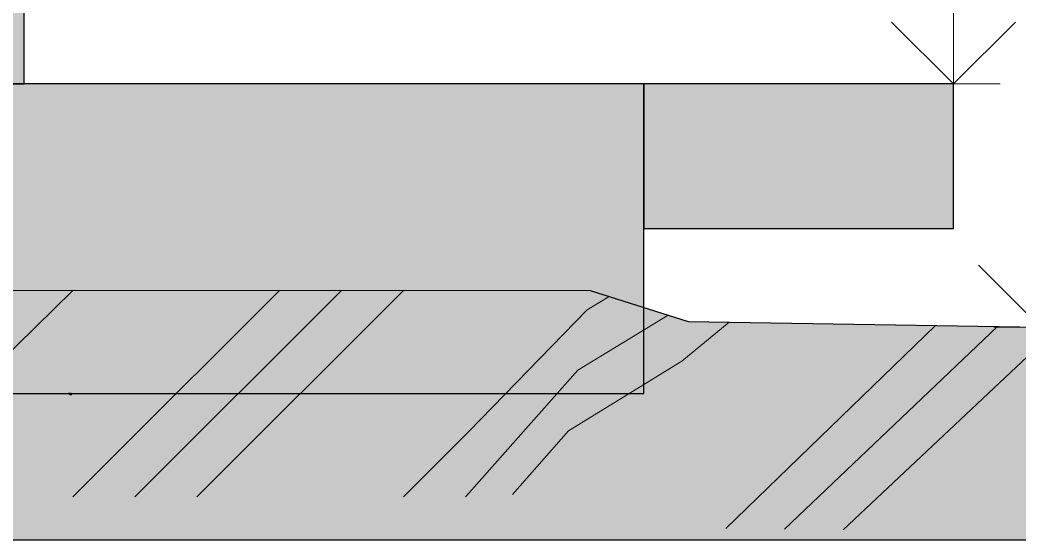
# Model space of a CAD drawing. Extents: x 8 to 21351, y 0 to 420.
# Drawn here: x 19199.37 to 19223.56, y 126.76 to 139.36 of the extents above; entities that cross this region are included whole.
import ezdxf

# ---------------------------------------------------------------- set-up
doc = ezdxf.new("R2010")
doc.units = 0

msp = doc.modelspace()

# ---------------------------------------------------------------- hatches: boundary and pattern name
for points in [[(19199.472, 137.807), (19199.472, 182.197), (19198.972, 182.303), (19198.972, 137.807)], [(19199.472, 137.807), (19199.472, 182.197), (19198.972, 182.303), (19198.972, 137.807)], [(19185.547, 130.307), (19214.472, 130.307), (19214.472, 137.807), (19196.952, 137.807), (19198.438, 137.155), (19198.347, 136.949), (19197.584, 137.284), (19197.584, 133.307), (19197.497, 133.307), (19197.508, 133.293), (19197.515, 133.278), (19197.52, 133.261), (19197.522, 133.244), (19197.52, 133.227), (19197.515, 133.211), (19197.508, 133.195), (19197.497, 133.182), (19197.447, 133.182), (19197.447, 132.557), (19197.397, 132.557), (19197.397, 133.182), (19195.683, 133.182), (19195.683, 133.932), (19193.968, 133.932), (19193.968, 134.682), (19192.254, 134.682), (19192.254, 135.432), (19190.54, 135.432), (19190.54, 136.182), (19188.825, 136.182), (19188.825, 136.932), (19187.111, 136.932), (19187.111, 137.682), (19185.547, 137.682), (19185.547, 137.632), (19187.061, 137.632), (19187.061, 136.882), (19188.775, 136.882), (19188.775, 136.132), (19190.49, 136.132), (19190.49, 135.382), (19192.204, 135.382), (19192.204, 134.632), (19193.918, 134.632), (19193.918, 133.882), (19195.633, 133.882), (19195.633, 133.132), (19197.347, 133.132), (19197.347, 132.382), (19197.522, 132.382), (19197.522, 132.057), (19196.593, 132.057), (19185.547, 136.889)], [(19185.547, 130.307), (19214.472, 130.307), (19214.472, 137.807), (19196.952, 137.807), (19198.438, 137.155), (19198.347, 136.949), (19197.584, 137.284), (19197.584, 133.307), (19197.497, 133.307), (19197.508, 133.293), (19197.515, 133.278), (19197.52, 133.261), (19197.522, 133.244), (19197.52, 133.227), (19197.515, 133.211), (19197.508, 133.195), (19197.497, 133.182), (19197.447, 133.182), (19197.447, 132.557), (19197.397, 132.557), (19197.397, 133.182), (19195.683, 133.182), (19195.683, 133.932), (19193.968, 133.932), (19193.968, 134.682), (19192.254, 134.682), (19192.254, 135.432), (19190.54, 135.432), (19190.54, 136.182), (19188.825, 136.182), (19188.825, 136.932), (19187.111, 136.932), (19187.111, 137.682), (19185.547, 137.682), (19185.547, 137.632), (19187.061, 137.632), (19187.061, 136.882), (19188.775, 136.882), (19188.775, 136.132), (19190.49, 136.132), (19190.49, 135.382), (19192.204, 135.382), (19192.204, 134.632), (19193.918, 134.632), (19193.918, 133.882), (19195.633, 133.882), (19195.633, 133.132), (19197.347, 133.132), (19197.347, 132.382), (19197.522, 132.382), (19197.522, 132.057), (19196.593, 132.057), (19185.547, 136.889)], [(19214.472, 137.807), (19214.472, 134.307), (19221.974, 134.307), (19221.974, 137.807)], [(19214.472, 137.807), (19214.472, 134.307), (19221.974, 134.307), (19221.974, 137.807)], [(19200.587, 130.307), (19200.587, 130.287), (19200.595, 130.283), (19200.595, 130.307)]]:
    msp.add_hatch(color=7).paths.add_polyline_path(points)
at = {"true_color": 0xffffff}
msp.add_hatch(color=0, dxfattribs=at).paths.add_polyline_path([(19096.741, 134.054), (19098.261, 133.584), (19103.226, 133.331), (19134.988, 133.057), (19164.597, 133.057), (19186.23, 133.057), (19188.917, 133.036), (19192.689, 132.974), (19197.542, 132.813), (19213.173, 132.807), (19215.551, 132.054), (19224.076, 131.916), (19231.167, 130.634), (19234.43, 126.761), (19096.741, 126.761)])
at = {"true_color": 0xa8a8a8}
for points in [[(19200.547, 130.307), (19200.558, 130.301), (19200.558, 130.307)], [(19200.558, 130.307), (19200.558, 130.301), (19200.568, 130.296), (19200.568, 130.307)], [(19200.568, 130.307), (19200.568, 130.296), (19200.578, 130.291), (19200.578, 130.307)], [(19200.578, 130.307), (19200.578, 130.291), (19200.587, 130.287), (19200.587, 130.307)], [(19200.587, 130.307), (19200.587, 130.287), (19200.595, 130.283), (19200.595, 130.307)], [(19200.595, 130.307), (19200.595, 130.283), (19200.601, 130.28), (19200.601, 130.307)], [(19200.601, 130.307), (19200.601, 130.28), (19200.606, 130.277), (19200.606, 130.307)], [(19200.606, 130.307), (19200.606, 130.277), (19200.608, 130.276), (19200.608, 130.307)], [(19200.608, 130.307), (19200.608, 130.276), (19200.609, 130.276), (19200.609, 130.307)]]:
    msp.add_hatch(color=0, dxfattribs=at).paths.add_polyline_path(points)

# ---------------------------------------------------------------- linework, layer by layer
at = {"color": 7, "lineweight": 15}
for p, q in [((19199.472, 182.197), (19199.472, 137.807)), ((19221.974, 137.807), (19221.974, 141.557)), ((19221.974, 137.807), (19220.474, 139.307)), ((19223.474, 139.307), (19221.974, 137.807)), ((19199.472, 137.807), (19198.972, 137.807)), ((19199.472, 137.807), (19214.472, 137.807)), ((19214.472, 130.307), (19214.472, 137.807)), ((19214.472, 137.807), (19221.974, 137.807)), ((19221.974, 137.807), (19220.849, 137.807)), ((19221.974, 134.307), (19221.974, 137.807)), ((19221.974, 137.807), (19223.099, 137.807)), ((19214.472, 134.307), (19221.974, 134.307)), ((19224.076, 131.916), (19222.576, 133.416)), ((19200.655, 132.808), (19197.287, 129.506)), ((19200.655, 132.808), (19197.347, 132.813)), ((19201.553, 132.807), (19200.655, 132.808)), ((19205.655, 132.807), (19201.55, 128.705)), ((19208.655, 132.807), (19201.553, 132.807)), ((19207.155, 132.807), (19202.152, 127.807)), ((19208.655, 132.807), (19203.652, 127.807)), ((19210.24, 132.807), (19208.655, 132.807)), ((19213.173, 132.807), (19210.24, 132.807)), ((19215.551, 132.054), (19213.173, 132.807)), ((19213.632, 132.661), (19213.1, 132.336)), ((19213.1, 132.336), (19210.24, 129.392)), ((19215.063, 132.209), (19212.874, 130.871)), ((19216.539, 132.038), (19215.551, 132.054)), ((19216.539, 132.038), (19215.394, 131.09)), ((19221.538, 131.957), (19216.458, 127.039)), ((19224.076, 131.916), (19216.539, 132.038)), ((19223.038, 131.933), (19217.877, 127.023)), ((19224.076, 131.916), (19222.951, 131.916)), ((19224.032, 131.459), (19219.296, 127.006)), ((19215.394, 131.09), (19212.648, 129.406)), ((19212.874, 130.871), (19210.24, 127.892)), ((19185.547, 130.307), (19214.472, 130.307)), ((19212.648, 129.406), (19211.291, 127.863)), ((19210.24, 129.392), (19208.655, 127.807)), ((19201.55, 128.705), (19200.648, 127.808)), ((19210.24, 127.892), (19210.155, 127.807))]:
    msp.add_line(p, q, dxfattribs=at)
at = {"color": 0, "lineweight": 0, "true_color": 0x5c5c5c}
for p, q in [((19200.558, 130.301), (19200.547, 130.307)), ((19200.568, 130.296), (19200.558, 130.301)), ((19200.578, 130.291), (19200.568, 130.296)), ((19200.587, 130.287), (19200.578, 130.291)), ((19200.595, 130.283), (19200.587, 130.287)), ((19200.601, 130.28), (19200.595, 130.283)), ((19200.606, 130.277), (19200.601, 130.28)), ((19200.608, 130.276), (19200.606, 130.277)), ((19200.609, 130.276), (19200.608, 130.276)), ((19200.609, 130.276), (19200.609, 130.307))]:
    msp.add_line(p, q, dxfattribs=at)
at = {"color": 7}
for points in [[(19199.472, 137.807), (19199.472, 182.197), (19198.972, 182.303), (19198.972, 137.807)], [(19199.472, 137.807), (19199.472, 182.197), (19198.972, 182.303), (19198.972, 137.807)], [(19214.472, 137.807), (19214.472, 134.307), (19221.974, 134.307), (19221.974, 137.807)], [(19214.472, 137.807), (19214.472, 134.307), (19221.974, 134.307), (19221.974, 137.807)], [(19200.587, 130.307), (19200.587, 130.287), (19200.595, 130.283), (19200.595, 130.307)]]:
    msp.add_lwpolyline(points, close=True, dxfattribs=at)
msp.add_lwpolyline([(19185.547, 130.307), (19214.472, 130.307), (19214.472, 137.807), (19196.952, 137.807)], dxfattribs=at)
msp.add_lwpolyline([(19185.547, 130.307), (19214.472, 130.307), (19214.472, 137.807), (19196.952, 137.807)], dxfattribs=at)
at = {"color": 0, "true_color": 0xffffff}
msp.add_lwpolyline([(19096.741, 134.054), (19098.261, 133.584), (19103.226, 133.331), (19134.988, 133.057), (19164.597, 133.057), (19186.23, 133.057), (19188.917, 133.036), (19192.689, 132.974), (19197.542, 132.813), (19213.173, 132.807), (19215.551, 132.054), (19224.076, 131.916), (19231.167, 130.634), (19234.43, 126.761), (19096.741, 126.761)], close=True, dxfattribs=at)
at = {"color": 0, "true_color": 0xa8a8a8}
for points in [[(19200.547, 130.307), (19200.558, 130.301), (19200.558, 130.307)], [(19200.558, 130.307), (19200.558, 130.301), (19200.568, 130.296), (19200.568, 130.307)], [(19200.568, 130.307), (19200.568, 130.296), (19200.578, 130.291), (19200.578, 130.307)], [(19200.578, 130.307), (19200.578, 130.291), (19200.587, 130.287), (19200.587, 130.307)], [(19200.587, 130.307), (19200.587, 130.287), (19200.595, 130.283), (19200.595, 130.307)], [(19200.595, 130.307), (19200.595, 130.283), (19200.601, 130.28), (19200.601, 130.307)], [(19200.601, 130.307), (19200.601, 130.28), (19200.606, 130.277), (19200.606, 130.307)], [(19200.606, 130.307), (19200.606, 130.277), (19200.608, 130.276), (19200.608, 130.307)], [(19200.608, 130.307), (19200.608, 130.276), (19200.609, 130.276), (19200.609, 130.307)]]:
    msp.add_lwpolyline(points, close=True, dxfattribs=at)

doc.saveas('drawing.dxf')
